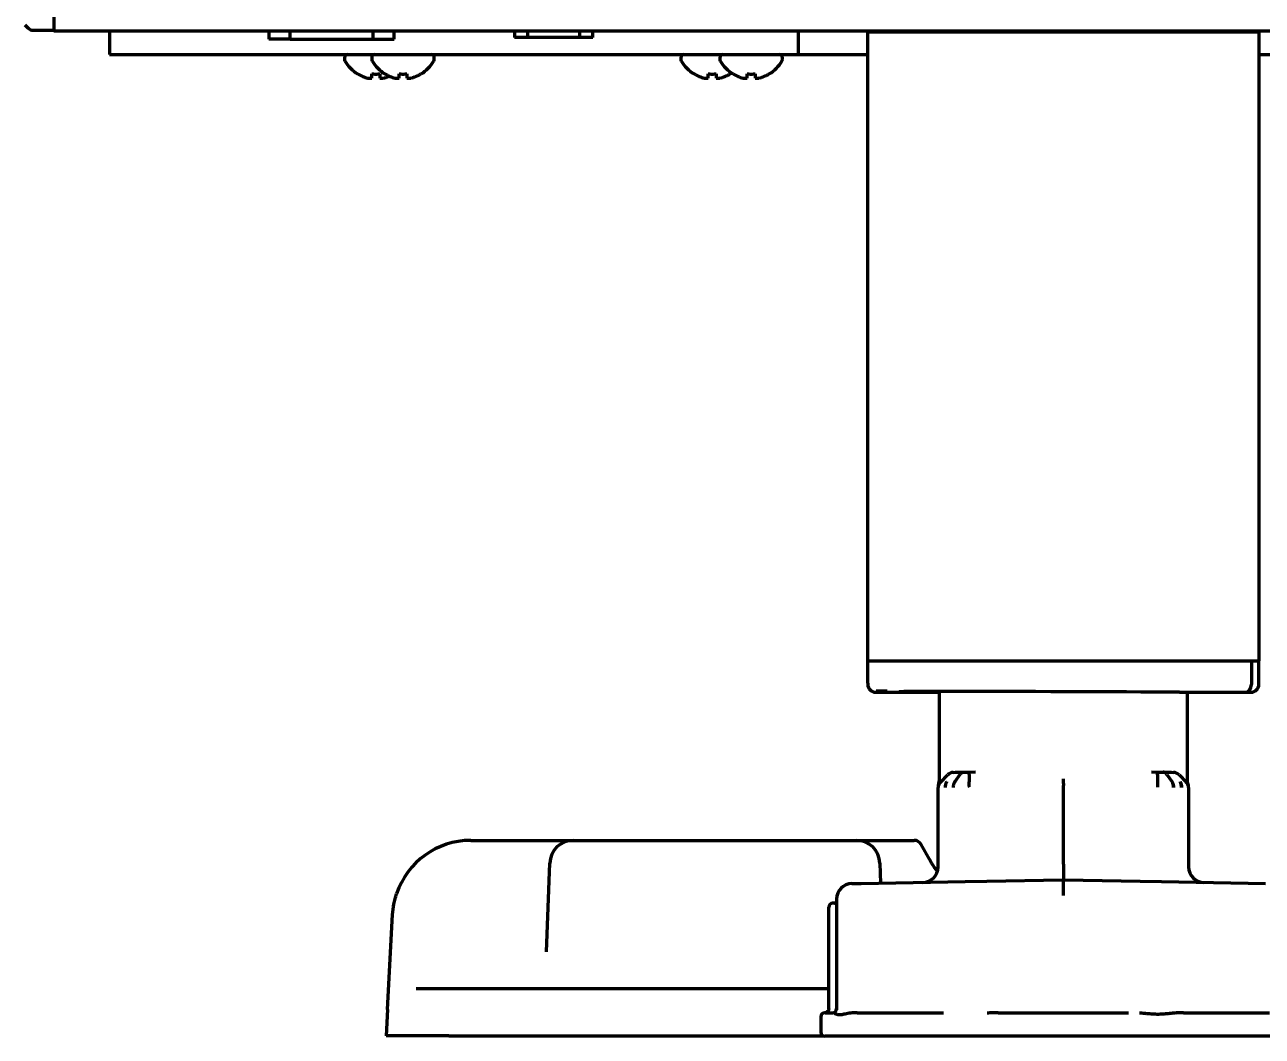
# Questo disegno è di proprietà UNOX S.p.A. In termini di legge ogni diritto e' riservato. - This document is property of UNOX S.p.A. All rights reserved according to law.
# Model space of a CAD drawing. Header units: inches. Extents: x -3077 to 7201, y 316 to 5463.
# Drawn here: x 1071.9 to 1230, y 1905.2 to 2034.6 of the extents above; entities that cross this region are included whole.
import ezdxf

# ---------------------------------------------------------------- set-up
doc = ezdxf.new("R2010")
doc.units = ezdxf.units.IN

msp = doc.modelspace()

# ---------------------------------------------------------------- linework, layer by layer
at = {"linetype": 'Continuous', "lineweight": 70}
for p, q in [((1071.85, 2034.59), (1072.27, 2034.17)), ((1075.56, 2035.56), (1075.56, 2033.76)), ((1072.97, 2033.88), (1075.56, 2033.88)), ((1246.57, 2033.76), (1075.56, 2033.76)), ((1082.7, 2033.76), (1082.7, 2030.76)), ((1103.06, 2033.76), (1103.06, 2032.76)), ((1105.77, 2032.76), (1103.06, 2032.76)), ((1105.77, 2032.76), (1105.77, 2033.76)), ((1105.77, 2032.76), (1116.35, 2032.76)), ((1116.35, 2033.76), (1116.35, 2032.76)), ((1116.35, 2032.76), (1119.06, 2032.76)), ((1119.06, 2032.76), (1119.06, 2033.76)), ((1134.46, 2033.76), (1134.46, 2032.96)), ((1136.14, 2032.96), (1134.46, 2032.96)), ((1136.14, 2032.96), (1136.14, 2033.76)), ((1142.78, 2032.96), (1136.14, 2032.96)), ((1142.78, 2033.76), (1142.78, 2032.96)), ((1144.46, 2032.96), (1142.78, 2032.96)), ((1144.46, 2032.96), (1144.46, 2033.76)), ((1170.7, 2033.76), (1170.7, 2030.76)), ((1179.61, 2033.66), (1179.61, 2033.76)), ((1179.61, 2033.66), (1181.41, 2033.66)), ((1179.61, 1953.21), (1179.61, 2033.66)), ((1180.81, 2033.66), (1180.81, 2033.76)), ((1181.41, 2033.66), (1227.81, 2033.66)), ((1227.81, 2033.66), (1229.61, 2033.66)), ((1228.41, 2033.66), (1228.41, 2033.76)), ((1229.61, 2033.66), (1229.61, 2033.76)), ((1229.61, 2033.66), (1229.61, 1953.21)), ((1082.7, 2030.76), (1085.7, 2030.76)), ((1085.7, 2030.76), (1162.7, 2030.76)), ((1112.72, 2030.36), (1112.72, 2030.16)), ((1116.2, 2030.36), (1116.2, 2030.16)), ((1124.2, 2030.16), (1124.2, 2030.36)), ((1155.72, 2030.36), (1155.72, 2030.16)), ((1160.7, 2030.36), (1160.7, 2030.16)), ((1162.7, 2030.76), (1170.7, 2030.76)), ((1168.7, 2030.16), (1168.7, 2030.36)), ((1170.7, 2030.76), (1178.7, 2030.76)), ((1178.7, 2030.76), (1179.61, 2030.76)), ((1229.61, 2030.76), (1231.2, 2030.76)), ((1114.42, 2028.28), (1114.42, 2028.31)), ((1117.9, 2028.28), (1117.9, 2028.31)), ((1122.5, 2028.31), (1122.5, 2028.28)), ((1157.42, 2028.28), (1157.42, 2028.31)), ((1162.02, 2028.31), (1162.02, 2028.28)), ((1162.4, 2028.28), (1162.4, 2028.31)), ((1167, 2028.31), (1167, 2028.28)), ((1179.61, 1950.35), (1179.61, 1953.21)), ((1179.61, 1953.21), (1181.41, 1953.21)), ((1181.41, 1953.21), (1227.81, 1953.21)), ((1227.81, 1953.21), (1229.61, 1953.21)), ((1228.65, 1953.21), (1228.65, 1950.21)), ((1228.65, 1953.21), (1228.65, 1950.21)), ((1229.61, 1950.21), (1229.61, 1953.21)), ((1179.61, 1950.35), (1179.61, 1950.21)), ((1181.04, 1949.21), (1181.27, 1949.21)), ((1181.04, 1949.21), (1181.27, 1949.21)), ((1181.27, 1949.21), (1188.73, 1949.21)), ((1181.27, 1949.21), (1188.73, 1949.21)), ((1188.73, 1949.3), (1188.73, 1937.51)), ((1219.46, 1949.21), (1227.94, 1949.21)), ((1219.46, 1949.21), (1227.94, 1949.21)), ((1220.48, 1937.51), (1220.48, 1949.21)), ((1227.95, 1949.21), (1228.18, 1949.21)), ((1227.95, 1949.21), (1228.17, 1949.21)), ((1189.82, 1938.66), (1188.9, 1937.72)), ((1190.52, 1938.96), (1190.83, 1938.97)), ((1191.37, 1938.69), (1190.72, 1937.74)), ((1190.83, 1938.97), (1191.86, 1938.98)), ((1192.59, 1938.7), (1192.59, 1937.76)), ((1192.6, 1939), (1193.36, 1939.01)), ((1215.86, 1939.01), (1216.62, 1939)), ((1216.63, 1938.7), (1216.63, 1937.76)), ((1217.35, 1938.98), (1218.39, 1938.97)), ((1217.85, 1938.69), (1218.5, 1937.74)), ((1218.39, 1938.97), (1218.7, 1938.96)), ((1218.5, 1937.74), (1218.5, 1937.74)), ((1219.4, 1938.66), (1220.32, 1937.72)), ((1188.61, 1926.89), (1188.61, 1937.02)), ((1204.61, 1927.21), (1204.61, 1937.27)), ((1220.61, 1937.02), (1220.61, 1926.89)), ((1128.86, 1930.26), (1133.74, 1930.26)), ((1133.74, 1930.26), (1141.96, 1930.26)), ((1141.96, 1930.26), (1147.45, 1930.26)), ((1147.45, 1930.26), (1172.67, 1930.26)), ((1172.67, 1930.26), (1178.16, 1930.26)), ((1178.16, 1930.26), (1184.15, 1930.26)), ((1184.15, 1930.26), (1185.56, 1930.26)), ((1187.49, 1927.85), (1186.43, 1929.74)), ((1138.56, 1915.99), (1138.96, 1927.36)), ((1181.16, 1927.36), (1181.25, 1924.8)), ((1187.77, 1927.35), (1187.49, 1927.85)), ((1194.81, 1925.03), (1204.5, 1925.2)), ((1204.5, 1925.2), (1204.61, 1925.21)), ((1204.61, 1925.21), (1204.71, 1925.2)), ((1204.71, 1925.2), (1214.41, 1925.03)), ((1177.59, 1924.73), (1178.76, 1924.75)), ((1178.76, 1924.75), (1192.05, 1924.99)), ((1192.05, 1924.99), (1194.81, 1925.03)), ((1214.41, 1925.03), (1217.16, 1924.99)), ((1217.16, 1924.99), (1230.46, 1924.75)), ((1175.37, 1922.21), (1175.12, 1922.21)), ((1175.62, 1922.73), (1175.62, 1908.58)), ((1118.24, 1908.64), (1118.87, 1920.78)), ((1174.62, 1921.46), (1174.62, 1921.71)), ((1174.62, 1908.71), (1174.62, 1921.46)), ((1126.21, 1911.26), (1121.89, 1911.26)), ((1174.62, 1911.26), (1126.21, 1911.26)), ((1118.24, 1908.64), (1118.06, 1905.26)), ((1173.61, 1907.71), (1173.61, 1905.71)), ((1174.16, 1908.21), (1175.12, 1908.21)), ((1174.64, 1908.71), (1174.62, 1908.71)), ((1178.25, 1908.21), (1189.27, 1908.21)), ((1196.28, 1908.21), (1212.94, 1908.21)), ((1219.95, 1908.21), (1230.97, 1908.21)), ((1126.05, 1905.26), (1118.06, 1905.26)), ((1126.05, 1905.26), (1173.89, 1905.26)), ((1235.11, 1905.21), (1174.11, 1905.21))]:
    msp.add_line(p, q, dxfattribs=at)
for centre, radius, start, end in [((1072.97, 2034.88), 1, 225, 270), ((1113.12, 2030.36), 0.4, 90, 180), ((1113.12, 2030.16), 0.4, 180, 210.3012), ((1116.92, 2032.38), 4.8, 210.3012, 238.4186), ((1116.6, 2030.36), 0.4, 90, 180), ((1116.6, 2030.16), 0.4, 180, 210.3012), ((1120.4, 2032.38), 4.8, 210.3012, 238.4186), ((1120, 2032.38), 4.8, 301.5837, 329.6988), ((1123.8, 2030.36), 0.4, 0, 90), ((1123.8, 2030.16), 0.4, 329.6988, 0), ((1156.12, 2030.36), 0.4, 90, 180), ((1156.12, 2030.16), 0.4, 180, 210.3012), ((1159.92, 2032.38), 4.8, 210.3012, 238.4186), ((1161.1, 2030.36), 0.4, 90, 180), ((1161.1, 2030.16), 0.4, 180, 210.3012), ((1164.9, 2032.38), 4.8, 210.3012, 238.4186), ((1164.5, 2032.38), 4.8, 301.5837, 329.6988), ((1168.3, 2030.36), 0.4, 0, 90), ((1168.3, 2030.16), 0.4, 329.6988, 0), ((1116.72, 2032.06), 3.78, 262.3959, 269.9965), ((1116.72, 2032.06), 3.78, 270.0035, 277.6041), ((1120.2, 2032.06), 3.78, 262.3959, 269.9965), ((1120.2, 2032.06), 3.78, 270.0035, 277.6041), ((1159.72, 2032.06), 3.78, 262.3959, 269.9965), ((1159.72, 2032.06), 3.78, 270.0035, 277.6041), ((1159.52, 2032.38), 4.8, 301.5837, 304.0715), ((1164.7, 2032.06), 3.78, 262.3959, 269.9965), ((1164.7, 2032.06), 3.78, 270.0035, 277.6041), ((1186.73, 1937.87), 2, 344.3099, 0.04), ((1190.54, 1937.96), 1, 91, 135.5), ((1189.61, 1937.02), 1, 135.5, 180), ((1219.61, 1937.02), 1, 0, 44.5), ((1222.48, 1937.87), 2, 187.3277, 195.6901), ((1128.86, 1920.26), 10, 90, 161.5533), ((1141.96, 1927.26), 3, 90, 178), ((1178.16, 1927.26), 3, 2, 90), ((1185.56, 1929.26), 1, 29.22, 90), ((1186.61, 1926.89), 2, 271, 0), ((1194.75, 1931.26), 8, 209.22, 218.678), ((1222.61, 1926.89), 2, 180, 269), ((1177.62, 1922.73), 2, 91, 180), ((1175.12, 1921.71), 0.5, 90, 180), ((1175.37, 1922.46), 0.25, 270, 0), ((1174.11, 1907.71), 0.5, 90, 180), ((1175.12, 1908.71), 0.5, 270, 0), ((1174.11, 1905.71), 0.5, 180, 270)]:
    msp.add_arc(centre, radius, start, end, dxfattribs=at)
for centre, major_axis, ratio, start_param, end_param in [((1180.61, 1950.21), (1, 0), 0.999995, 3.141593, 4.709304), ((1182.11, 1949.21), (-1.5, 0), 0.003085, 0.00001, 0.785408), ((1182.11, 1949.34), (-1.5, 0), 0.003085, 4.712399, 5.977528), ((1204.61, 1949.21), (-21, 0.06), 0.003085, 3.927, 6.996876), ((1227.94, 1950.21), (0, 1), 0.707107, 3.141593, 4.712389), ((1227.94, 1950.21), (0, 1), 0.707107, 3.141593, 4.712389), ((1227.11, 1949.21), (1.5, 0), 0.003085, 5.497778, 6.283176), ((1228.61, 1950.21), (1, 0), 0.999995, 4.715474, 6.283185), ((1216.6, 1938), (-0.017, -1), 0.01745, 2.356346, 3.141594), ((1217.99, 1937.04), (-0.017, -1), 0.707053, 1.583129, 2.362365), ((1218.68, 1937.96), (0, 1), 1, 5.48906, 6.265732), ((1190.19, 1937.02), (0.01, -1), 0.707088, 3.925849, 4.70425), ((1219.02, 1937.02), (-0.01, -1), 0.707088, 1.578072, 2.357338)]:
    msp.add_ellipse(centre, major_axis=major_axis, ratio=ratio, start_param=start_param, end_param=end_param, dxfattribs=at)
for points, knots in [([(1114.42, 2028.31), (1114.62, 2028.19), (1114.83, 2028.08), (1115.16, 2027.94), (1115.27, 2027.9), (1115.49, 2027.82), (1115.6, 2027.79), (1115.72, 2027.76)], [0, 0, 0, 0, 0.5, 0.5, 0.75, 0.75, 1, 1, 1, 1]), ([(1117.22, 2028.31), (1117.22, 2028.19), (1117.22, 2028.08), (1117.22, 2027.94), (1117.22, 2027.9), (1117.22, 2027.82), (1117.22, 2027.79), (1117.22, 2027.76)], [0, 0, 0, 0, 0.5, 0.5, 0.75, 0.75, 1, 1, 1, 1]), ([(1117.72, 2027.76), (1117.77, 2027.77), (1117.88, 2027.8), (1118.04, 2027.85), (1118.2, 2027.91), (1118.34, 2027.97), (1118.43, 2028), (1118.46, 2028.02)], [0, 0, 0, 0, 0.213498, 0.426997, 0.640495, 0.853994, 1, 1, 1, 1]), ([(1117.9, 2028.31), (1118.1, 2028.19), (1118.31, 2028.08), (1118.64, 2027.94), (1118.75, 2027.9), (1118.97, 2027.82), (1119.09, 2027.79), (1119.2, 2027.76)], [0, 0, 0, 0, 0.5, 0.5, 0.75, 0.75, 1, 1, 1, 1]), ([(1120.7, 2028.31), (1120.7, 2028.19), (1120.7, 2028.08), (1120.7, 2027.94), (1120.7, 2027.9), (1120.7, 2027.82), (1120.7, 2027.79), (1120.7, 2027.76)], [0, 0, 0, 0, 0.5, 0.5, 0.75, 0.75, 1, 1, 1, 1]), ([(1157.42, 2028.31), (1157.62, 2028.19), (1157.83, 2028.08), (1158.16, 2027.94), (1158.27, 2027.9), (1158.49, 2027.82), (1158.6, 2027.79), (1158.72, 2027.76)], [0, 0, 0, 0, 0.5, 0.5, 0.75, 0.75, 1, 1, 1, 1]), ([(1160.22, 2028.31), (1160.22, 2028.19), (1160.22, 2028.08), (1160.22, 2027.94), (1160.22, 2027.9), (1160.22, 2027.82), (1160.22, 2027.79), (1160.22, 2027.76)], [0, 0, 0, 0, 0.5, 0.5, 0.75, 0.75, 1, 1, 1, 1]), ([(1162.4, 2028.31), (1162.6, 2028.19), (1162.81, 2028.08), (1163.14, 2027.94), (1163.25, 2027.9), (1163.47, 2027.82), (1163.58, 2027.79), (1163.7, 2027.76)], [0, 0, 0, 0, 0.5, 0.5, 0.75, 0.75, 1, 1, 1, 1]), ([(1165.2, 2028.31), (1165.2, 2028.19), (1165.2, 2028.08), (1165.2, 2027.94), (1165.2, 2027.9), (1165.2, 2027.82), (1165.2, 2027.79), (1165.2, 2027.76)], [0, 0, 0, 0, 0.5, 0.5, 0.75, 0.75, 1, 1, 1, 1]), ([(1188.73, 1937.87), (1188.73, 1937.8), (1188.73, 1937.67), (1188.7, 1937.5), (1188.68, 1937.4), (1188.67, 1937.36), (1188.66, 1937.35), (1188.66, 1937.34), (1188.66, 1937.34), (1188.66, 1937.33), (1188.66, 1937.32), (1188.66, 1937.32), (1188.66, 1937.32)], [0, 0, 0, 0, 0.234616, 0.429607, 0.536879, 0.560137, 0.572426, 0.583684, 0.600883, 0.637115, 0.75169, 1, 1, 1, 1]), ([(1190.72, 1937.74), (1190.71, 1937.72), (1190.68, 1937.69), (1190.66, 1937.65), (1190.66, 1937.63), (1190.65, 1937.63), (1190.65, 1937.63), (1190.65, 1937.62), (1190.65, 1937.61), (1190.64, 1937.6), (1190.61, 1937.54), (1190.59, 1937.48), (1190.56, 1937.36), (1190.54, 1937.29), (1190.53, 1937.17), (1190.52, 1937.11), (1190.52, 1937.04)], [0, 0, 0, 0, 0.125, 0.1875, 0.195313, 0.195313, 0.203125, 0.203125, 0.21875, 0.25, 0.25, 0.5, 0.5, 0.75, 0.75, 1, 1, 1, 1]), ([(1191.37, 1938.69), (1191.4, 1938.73), (1191.44, 1938.77), (1191.5, 1938.83), (1191.51, 1938.85), (1191.55, 1938.87), (1191.56, 1938.88), (1191.58, 1938.89), (1191.59, 1938.9), (1191.64, 1938.93), (1191.68, 1938.95), (1191.74, 1938.97), (1191.75, 1938.97), (1191.77, 1938.97), (1191.77, 1938.97), (1191.78, 1938.97), (1191.78, 1938.98), (1191.79, 1938.98), (1191.82, 1938.98), (1191.84, 1938.98), (1191.86, 1938.98)], [0, 0, 0, 0, 0.25, 0.25, 0.375, 0.375, 0.4375, 0.4375, 0.5, 0.5, 0.75, 0.75, 0.8125, 0.828125, 0.828125, 0.84375, 0.84375, 0.875, 0.875, 1, 1, 1, 1]), ([(1191.86, 1938.98), (1191.91, 1938.98), (1191.96, 1938.99), (1192.05, 1938.99), (1192.08, 1938.99), (1192.12, 1938.99), (1192.14, 1938.99), (1192.17, 1938.99), (1192.18, 1938.99), (1192.26, 1938.99), (1192.33, 1938.99), (1192.43, 1938.99), (1192.46, 1938.99), (1192.53, 1938.99), (1192.56, 1939), (1192.6, 1939)], [0, 0, 0, 0, 0.25, 0.25, 0.375, 0.375, 0.4375, 0.4375, 0.5, 0.5, 0.75, 0.75, 0.875, 0.875, 1, 1, 1, 1]), ([(1192.59, 1938.7), (1192.59, 1938.75), (1192.59, 1938.83), (1192.59, 1938.89), (1192.59, 1938.94), (1192.59, 1938.96), (1192.59, 1938.98), (1192.59, 1938.98), (1192.59, 1938.99), (1192.59, 1938.99), (1192.59, 1938.99), (1192.6, 1938.99), (1192.6, 1939), (1192.6, 1939)], [0, 0, 0, 0, 0.25, 0.5, 0.5, 0.75, 0.75, 0.8125, 0.84375, 0.84375, 0.875, 0.875, 1, 1, 1, 1]), ([(1192.6, 1937.06), (1192.59, 1937.12), (1192.59, 1937.18), (1192.59, 1937.31), (1192.59, 1937.37), (1192.59, 1937.47), (1192.59, 1937.51), (1192.59, 1937.55), (1192.59, 1937.55), (1192.59, 1937.56), (1192.59, 1937.56), (1192.59, 1937.56), (1192.59, 1937.57), (1192.59, 1937.58), (1192.59, 1937.6), (1192.59, 1937.67), (1192.59, 1937.72), (1192.59, 1937.76)], [0, 0, 0, 0, 0.25, 0.25, 0.5, 0.5, 0.625, 0.65625, 0.660156, 0.660156, 0.664063, 0.664063, 0.671875, 0.6875, 0.75, 0.75, 1, 1, 1, 1]), ([(1204.61, 1937.55), (1204.61, 1937.64), (1204.61, 1937.74), (1204.61, 1937.88), (1204.61, 1937.95), (1204.61, 1938.04), (1204.61, 1938.08), (1204.61, 1938.09), (1204.61, 1938.1), (1204.61, 1938.11), (1204.61, 1938.12), (1204.61, 1938.12)], [0, 0, 0, 0, 0.5, 0.5, 0.75, 0.875, 0.9375, 0.9375, 0.96875, 0.96875, 1, 1, 1, 1]), ([(1216.62, 1939), (1216.64, 1939), (1216.66, 1939), (1216.69, 1938.99), (1216.74, 1938.99), (1216.82, 1938.99), (1216.89, 1938.99), (1216.94, 1938.99), (1216.95, 1938.99), (1216.99, 1938.99), (1217, 1938.99), (1217.08, 1938.99), (1217.14, 1938.99), (1217.22, 1938.99), (1217.25, 1938.99), (1217.3, 1938.98), (1217.33, 1938.98), (1217.35, 1938.98)], [0, 0, 0, 0, 0.0625, 0.0625, 0.125, 0.25, 0.375, 0.375, 0.4375, 0.4375, 0.5, 0.5, 0.75, 0.75, 0.875, 0.875, 1, 1, 1, 1]), ([(1216.63, 1937.76), (1216.63, 1937.72), (1216.63, 1937.67), (1216.63, 1937.56), (1216.63, 1937.5), (1216.63, 1937.38), (1216.63, 1937.31), (1216.63, 1937.19), (1216.63, 1937.12), (1216.63, 1937.06)], [0, 0, 0, 0, 0.25, 0.25, 0.5, 0.5, 0.75, 0.75, 1, 1, 1, 1]), ([(1217.85, 1938.69), (1217.81, 1938.73), (1217.78, 1938.77), (1217.73, 1938.82), (1217.72, 1938.83), (1217.7, 1938.85), (1217.69, 1938.85), (1217.66, 1938.88), (1217.64, 1938.89), (1217.58, 1938.93), (1217.54, 1938.95), (1217.48, 1938.97), (1217.47, 1938.97), (1217.45, 1938.97), (1217.45, 1938.97), (1217.44, 1938.97), (1217.43, 1938.98), (1217.43, 1938.98), (1217.4, 1938.98), (1217.38, 1938.98), (1217.35, 1938.98)], [0, 0, 0, 0, 0.25, 0.25, 0.3125, 0.3125, 0.375, 0.375, 0.5, 0.5, 0.75, 0.75, 0.8125, 0.828125, 0.828125, 0.84375, 0.84375, 0.875, 0.875, 1, 1, 1, 1]), ([(1189.69, 1937.73), (1189.68, 1937.72), (1189.68, 1937.71), (1189.66, 1937.68), (1189.65, 1937.67), (1189.63, 1937.63), (1189.62, 1937.61), (1189.58, 1937.53), (1189.56, 1937.47), (1189.53, 1937.38), (1189.52, 1937.35), (1189.51, 1937.28), (1189.51, 1937.25), (1189.5, 1937.19), (1189.49, 1937.15), (1189.49, 1937.1), (1189.49, 1937.09), (1189.49, 1937.08), (1189.49, 1937.06), (1189.49, 1937.04), (1189.49, 1937.02)], [0, 0, 0, 0, 0.0625, 0.0625, 0.125, 0.125, 0.25, 0.25, 0.5, 0.5, 0.625, 0.625, 0.75, 0.75, 0.875, 0.90625, 0.921875, 0.921875, 0.9375, 1, 1, 1, 1]), ([(1204.61, 1937.55), (1204.61, 1937.55), (1204.61, 1937.55), (1204.61, 1937.53), (1204.61, 1937.48), (1204.61, 1937.41), (1204.61, 1937.34), (1204.61, 1937.29), (1204.61, 1937.27)], [0, 0, 0, 0, 0.000031, 0.000031, 0.250024, 0.500016, 0.750008, 1, 1, 1, 1]), ([(1219.53, 1937.73), (1219.53, 1937.73), (1219.53, 1937.73), (1219.54, 1937.7), (1219.58, 1937.65), (1219.62, 1937.58), (1219.65, 1937.49), (1219.68, 1937.4), (1219.7, 1937.31), (1219.72, 1937.22), (1219.73, 1937.12), (1219.73, 1937.06), (1219.73, 1937.02)], [0, 0, 0, 0, 0.00004, 0.00004, 0.125035, 0.25003, 0.375025, 0.50002, 0.625015, 0.75001, 0.875005, 1, 1, 1, 1]), ([(1220.56, 1937.32), (1220.56, 1937.32), (1220.56, 1937.32), (1220.56, 1937.33), (1220.56, 1937.34), (1220.55, 1937.35), (1220.55, 1937.35), (1220.55, 1937.36)], [0, 0, 0, 0, 0.555109, 0.898472, 0.948951, 0.984417, 1, 1, 1, 1]), ([(1204.61, 1927.21), (1204.61, 1927.15), (1204.61, 1927.04), (1204.61, 1926.88), (1204.61, 1926.71), (1204.61, 1926.56), (1204.61, 1926.4), (1204.61, 1926.25), (1204.61, 1926.11), (1204.61, 1925.98), (1204.61, 1925.85), (1204.61, 1925.73), (1204.61, 1925.63), (1204.61, 1925.53), (1204.61, 1925.44), (1204.61, 1925.37), (1204.61, 1925.31), (1204.61, 1925.26), (1204.61, 1925.23), (1204.61, 1925.21), (1204.61, 1925.21), (1204.61, 1925.21)], [0, 0, 0, 0, 0.052794, 0.105589, 0.158383, 0.211178, 0.263972, 0.316766, 0.369561, 0.422355, 0.47515, 0.527944, 0.580739, 0.633533, 0.686327, 0.739122, 0.791916, 0.844711, 0.897505, 0.950299, 1, 1, 1, 1]), ([(1204.61, 1923.21), (1204.61, 1923.22), (1204.61, 1923.24), (1204.61, 1923.27), (1204.61, 1923.29), (1204.61, 1923.34), (1204.61, 1923.37), (1204.61, 1923.47), (1204.61, 1923.6), (1204.61, 1923.72), (1204.61, 1923.82), (1204.61, 1923.85), (1204.61, 1923.91), (1204.61, 1923.94), (1204.61, 1924.09), (1204.61, 1924.21), (1204.61, 1924.37), (1204.61, 1924.42), (1204.61, 1924.5), (1204.61, 1924.52), (1204.61, 1924.57), (1204.61, 1924.6), (1204.61, 1924.71), (1204.61, 1924.79), (1204.61, 1924.89), (1204.61, 1924.9), (1204.61, 1924.93), (1204.61, 1924.94), (1204.61, 1924.95), (1204.61, 1924.99), (1204.61, 1925.03), (1204.61, 1925.1), (1204.61, 1925.14), (1204.61, 1925.17), (1204.61, 1925.18), (1204.61, 1925.19), (1204.61, 1925.19), (1204.61, 1925.2), (1204.61, 1925.21), (1204.61, 1925.21)], [0, 0, 0, 0, 0.015666, 0.015666, 0.031332, 0.031332, 0.062663, 0.062663, 0.125326, 0.187989, 0.187989, 0.219321, 0.219321, 0.250653, 0.250653, 0.375979, 0.375979, 0.438642, 0.438642, 0.469974, 0.469974, 0.501305, 0.501305, 0.626631, 0.626631, 0.657963, 0.657963, 0.673629, 0.673629, 0.689295, 0.751958, 0.751958, 0.877284, 0.877284, 0.908616, 0.908616, 0.939947, 0.939947, 1, 1, 1, 1]), ([(1118.87, 1920.78), (1118.9, 1921.23), (1118.95, 1921.67), (1119.08, 1922.34), (1119.12, 1922.56), (1119.24, 1922.99), (1119.3, 1923.21), (1119.37, 1923.42)], [0, 0, 0, 0, 0.5, 0.5, 0.75, 0.75, 1, 1, 1, 1]), ([(1174.62, 1908.71), (1174.62, 1908.67), (1174.62, 1908.64), (1174.61, 1908.58), (1174.6, 1908.54), (1174.57, 1908.48), (1174.56, 1908.46), (1174.52, 1908.4), (1174.5, 1908.38), (1174.45, 1908.33), (1174.43, 1908.31), (1174.37, 1908.27), (1174.34, 1908.26), (1174.28, 1908.23), (1174.25, 1908.22), (1174.19, 1908.21), (1174.16, 1908.21), (1174.12, 1908.21)], [0, 0, 0, 0, 0.125, 0.125, 0.25, 0.25, 0.375, 0.375, 0.5, 0.5, 0.625, 0.625, 0.75, 0.75, 0.875, 0.875, 1, 1, 1, 1]), ([(1177.24, 1908.14), (1177.12, 1908.12), (1177, 1908.1), (1176.78, 1908.06), (1176.67, 1908.04), (1176.47, 1908), (1176.37, 1907.98), (1176.26, 1907.96), (1176.23, 1907.96), (1176.19, 1907.95), (1176.17, 1907.95), (1176.1, 1907.94), (1176.02, 1907.94), (1175.95, 1907.94), (1175.87, 1907.95), (1175.84, 1907.96), (1175.77, 1907.97), (1175.74, 1907.98), (1175.69, 1907.99), (1175.67, 1908), (1175.64, 1908.01), (1175.63, 1908.01), (1175.56, 1908.04), (1175.51, 1908.06), (1175.42, 1908.1), (1175.38, 1908.12), (1175.35, 1908.14)], [0, 0, 0, 0, 0.125, 0.125, 0.25, 0.25, 0.375, 0.375, 0.40625, 0.40625, 0.4375, 0.4375, 0.5, 0.5625, 0.5625, 0.625, 0.625, 0.6875, 0.6875, 0.71875, 0.71875, 0.75, 0.75, 0.875, 0.875, 1, 1, 1, 1]), ([(1178.25, 1908.21), (1178.08, 1908.21), (1177.91, 1908.2), (1177.66, 1908.19), (1177.57, 1908.18), (1177.41, 1908.17), (1177.32, 1908.16), (1177.24, 1908.14)], [0, 0, 0, 0, 0.5, 0.5, 0.75, 0.75, 1, 1, 1, 1]), ([(1196.28, 1908.21), (1196.05, 1908.21), (1195.81, 1908.2), (1195.46, 1908.19), (1195.34, 1908.19), (1195.1, 1908.18), (1194.99, 1908.17), (1194.87, 1908.16)], [0, 0, 0, 0, 0.5, 0.5, 0.75, 0.75, 1, 1, 1, 1]), ([(1218.8, 1908.16), (1218.64, 1908.15), (1218.47, 1908.13), (1218.13, 1908.1), (1217.96, 1908.08), (1217.61, 1908.05), (1217.43, 1908.04), (1217.15, 1908.02), (1217.06, 1908.02), (1216.87, 1908.01), (1216.78, 1908.01), (1216.59, 1908.01), (1216.5, 1908.01), (1216.31, 1908.02), (1216.21, 1908.02), (1215.93, 1908.04), (1215.73, 1908.05), (1215.44, 1908.07), (1215.34, 1908.08), (1215.15, 1908.1), (1215.05, 1908.11), (1214.75, 1908.13), (1214.55, 1908.15), (1214.35, 1908.16)], [0, 0, 0, 0, 0.125, 0.125, 0.25, 0.25, 0.375, 0.375, 0.4375, 0.4375, 0.5, 0.5, 0.5625, 0.5625, 0.625, 0.625, 0.75, 0.75, 0.8125, 0.8125, 0.875, 0.875, 1, 1, 1, 1]), ([(1219.95, 1908.21), (1219.76, 1908.21), (1219.57, 1908.2), (1219.28, 1908.19), (1219.18, 1908.19), (1218.99, 1908.18), (1218.9, 1908.17), (1218.8, 1908.16)], [0, 0, 0, 0, 0.5, 0.5, 0.75, 0.75, 1, 1, 1, 1])]:
    msp.add_open_spline(points, degree=3, knots=knots, dxfattribs=at)
for points, degree in [([(1116.22, 2027.76), (1116.22, 2027.77), (1116.22, 2027.8), (1116.22, 2027.85), (1116.22, 2027.91), (1116.22, 2027.97), (1116.22, 2028.04), (1116.22, 2028.11), (1116.22, 2028.2), (1116.22, 2028.27), (1116.22, 2028.31)], 3), ([(1119.7, 2027.76), (1119.7, 2027.77), (1119.7, 2027.8), (1119.7, 2027.85), (1119.7, 2027.91), (1119.7, 2027.97), (1119.7, 2028.04), (1119.7, 2028.11), (1119.7, 2028.2), (1119.7, 2028.27), (1119.7, 2028.31)], 3), ([(1121.2, 2027.76), (1121.26, 2027.77), (1121.36, 2027.8), (1121.53, 2027.85), (1121.68, 2027.91), (1121.84, 2027.97), (1121.99, 2028.04), (1122.15, 2028.11), (1122.31, 2028.2), (1122.44, 2028.27), (1122.5, 2028.31)], 3), ([(1159.22, 2027.76), (1159.22, 2027.77), (1159.22, 2027.8), (1159.22, 2027.85), (1159.22, 2027.91), (1159.22, 2027.97), (1159.22, 2028.04), (1159.22, 2028.11), (1159.22, 2028.2), (1159.22, 2028.27), (1159.22, 2028.31)], 3), ([(1160.72, 2027.76), (1160.77, 2027.77), (1160.88, 2027.8), (1161.04, 2027.85), (1161.2, 2027.91), (1161.36, 2027.97), (1161.51, 2028.04), (1161.67, 2028.11), (1161.83, 2028.2), (1161.95, 2028.27), (1162.02, 2028.31)], 3), ([(1164.2, 2027.76), (1164.2, 2027.77), (1164.2, 2027.8), (1164.2, 2027.85), (1164.2, 2027.91), (1164.2, 2027.97), (1164.2, 2028.04), (1164.2, 2028.11), (1164.2, 2028.2), (1164.2, 2028.27), (1164.2, 2028.31)], 3), ([(1165.7, 2027.76), (1165.75, 2027.77), (1165.86, 2027.8), (1166.02, 2027.85), (1166.18, 2027.91), (1166.34, 2027.97), (1166.49, 2028.04), (1166.65, 2028.11), (1166.81, 2028.2), (1166.94, 2028.27), (1167, 2028.31)], 3), ([(1115.72, 2027.76), (1115.74, 2027.76), (1115.8, 2027.75), (1115.87, 2027.75), (1115.94, 2027.74), (1116.01, 2027.74), (1116.08, 2027.75), (1116.15, 2027.75), (1116.2, 2027.76), (1116.22, 2027.76)], 3), ([(1117.22, 2027.76), (1117.24, 2027.76), (1117.29, 2027.75), (1117.36, 2027.75), (1117.43, 2027.74), (1117.5, 2027.74), (1117.58, 2027.75), (1117.65, 2027.75), (1117.69, 2027.76), (1117.72, 2027.76)], 3), ([(1119.2, 2027.76), (1119.23, 2027.76), (1119.28, 2027.75), (1119.35, 2027.75), (1119.42, 2027.74), (1119.49, 2027.74), (1119.56, 2027.75), (1119.63, 2027.75), (1119.68, 2027.76), (1119.7, 2027.76)], 3), ([(1120.7, 2027.76), (1120.73, 2027.76), (1120.77, 2027.75), (1120.84, 2027.75), (1120.92, 2027.74), (1120.99, 2027.74), (1121.06, 2027.75), (1121.13, 2027.75), (1121.18, 2027.76), (1121.2, 2027.76)], 3), ([(1158.72, 2027.76), (1158.74, 2027.76), (1158.8, 2027.75), (1158.87, 2027.75), (1158.94, 2027.74), (1159.01, 2027.74), (1159.08, 2027.75), (1159.15, 2027.75), (1159.2, 2027.76), (1159.22, 2027.76)], 3), ([(1160.22, 2027.76), (1160.24, 2027.76), (1160.29, 2027.75), (1160.36, 2027.75), (1160.43, 2027.74), (1160.5, 2027.74), (1160.58, 2027.75), (1160.65, 2027.75), (1160.69, 2027.76), (1160.72, 2027.76)], 3), ([(1163.7, 2027.76), (1163.73, 2027.76), (1163.78, 2027.75), (1163.85, 2027.75), (1163.92, 2027.74), (1163.99, 2027.74), (1164.06, 2027.75), (1164.13, 2027.75), (1164.18, 2027.76), (1164.2, 2027.76)], 3), ([(1165.2, 2027.76), (1165.22, 2027.76), (1165.27, 2027.75), (1165.34, 2027.75), (1165.41, 2027.74), (1165.48, 2027.74), (1165.56, 2027.75), (1165.63, 2027.75), (1165.68, 2027.76), (1165.7, 2027.76)], 3), ([(1218.5, 1937.74), (1218.51, 1937.72), (1218.54, 1937.67), (1218.58, 1937.59), (1218.62, 1937.51), (1218.64, 1937.42), (1218.67, 1937.33), (1218.68, 1937.24), (1218.69, 1937.14), (1218.69, 1937.07), (1218.69, 1937.04)], 3), ([(1188.66, 1937.33), (1188.64, 1937.29), (1188.68, 1937.36)], 2), ([(1220.57, 1937.31), (1220.57, 1937.31), (1220.57, 1937.3)], 2), ([(1174.13, 1908.21), (1174.13, 1908.21), (1174.12, 1908.21), (1174.12, 1908.21)], 3), ([(1174.16, 1908.21), (1174.16, 1908.21), (1174.15, 1908.21), (1174.14, 1908.21), (1174.13, 1908.21), (1174.13, 1908.21)], 3), ([(1174.62, 1908.71), (1174.61, 1908.61)], 1)]:
    msp.add_open_spline(points, degree=degree, dxfattribs=at)

doc.saveas('drawing.dxf')
